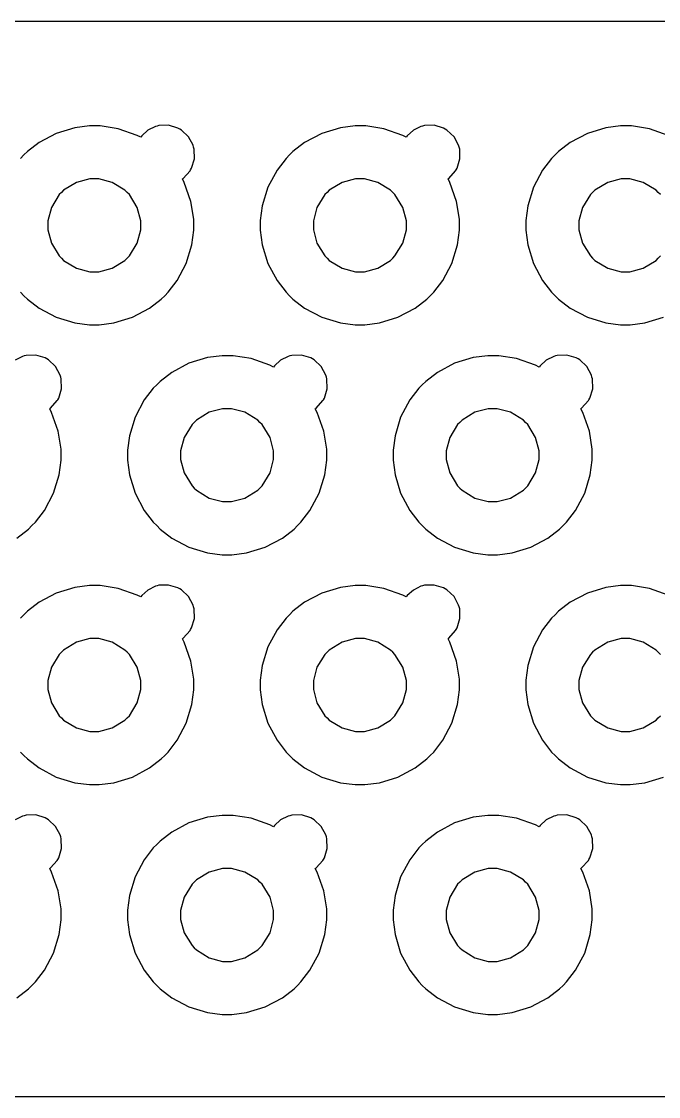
# Model space of a CAD drawing. Extents: x -27 to 273, y -31 to 50.
# Drawn here: x 74.5 to 122.5, y -31 to 50 of the extents above; entities that cross this region are included whole.
import ezdxf

# ---------------------------------------------------------------- set-up
doc = ezdxf.new("R2010")
doc.units = 0
doc.layers.get('0').update_dxf_attribs({"linetype": 'CONTINUOUS'})

msp = doc.modelspace()

# ---------------------------------------------------------------- linework, layer by layer
at = {"color": 0}
for p, q in [((197.999, 49.9992), (29.2489, 49.9992)), ((79.6325, 42.1404), (78.529, 41.9957)), ((80.0005, 42.1404), (79.6325, 42.1404)), ((80.4513, 42.1404), (80.0005, 42.1404)), ((81.806, 41.9213), (80.4513, 42.1404)), ((84.8653, 42.1569), (84.7217, 42.1185)), ((85.5969, 42.1763), (84.8653, 42.1569)), ((86.2983, 41.9682), (85.5969, 42.1763)), ((99.6322, 42.1404), (98.5298, 41.9957)), ((100, 42.1404), (99.6322, 42.1404)), ((100.451, 42.1404), (100, 42.1404)), ((101.805, 41.9213), (100.451, 42.1404)), ((104.865, 42.1569), (104.721, 42.1185)), ((105.596, 42.1763), (104.865, 42.1569)), ((106.299, 41.9682), (105.596, 42.1763)), ((119.632, 42.1404), (118.529, 41.9957)), ((119.999, 42.1404), (119.632, 42.1404)), ((120.45, 42.1404), (119.999, 42.1404)), ((121.805, 41.9213), (120.45, 42.1404)), ((77.1289, 41.5699), (75.8391, 40.8824)), ((78.529, 41.9957), (77.1289, 41.5699)), ((83.2238, 41.4196), (81.806, 41.9213)), ((83.4912, 41.2792), (83.2238, 41.4196)), ((83.5656, 41.3826), (83.4912, 41.2792)), ((84.0327, 41.8028), (83.5656, 41.3826)), ((84.5979, 42.0853), (84.0327, 41.8028)), ((84.7217, 42.1185), (84.5979, 42.0853)), ((86.4277, 41.8924), (86.2983, 41.9682)), ((86.5558, 41.8179), (86.4277, 41.8924)), ((87.0878, 41.3149), (86.5558, 41.8179)), ((87.4377, 40.6714), (87.0878, 41.3149)), ((97.1296, 41.5699), (95.8384, 40.8824)), ((98.5298, 41.9957), (97.1296, 41.5699)), ((103.225, 41.4196), (101.805, 41.9213)), ((103.492, 41.2792), (103.225, 41.4196)), ((103.566, 41.3826), (103.492, 41.2792)), ((104.032, 41.8028), (103.566, 41.3826)), ((104.597, 42.0853), (104.032, 41.8028)), ((104.721, 42.1185), (104.597, 42.0853)), ((106.429, 41.8924), (106.299, 41.9682)), ((106.557, 41.8179), (106.429, 41.8924)), ((107.089, 41.3149), (106.557, 41.8179)), ((107.437, 40.6714), (107.089, 41.3149)), ((117.129, 41.5699), (115.838, 40.8824)), ((118.529, 41.9957), (117.129, 41.5699)), ((123.224, 41.4196), (121.805, 41.9213)), ((75.8391, 40.8824), (74.9558, 40.2057)), ((87.4765, 40.5268), (87.4377, 40.6714)), ((87.515, 40.3835), (87.4765, 40.5268)), ((95.8384, 40.8824), (94.9551, 40.2057)), ((107.476, 40.5268), (107.437, 40.6714)), ((107.515, 40.3835), (107.476, 40.5268)), ((115.838, 40.8824), (114.956, 40.2057)), ((74.6965, 39.945), (74.4361, 39.6861)), ((74.9558, 40.2057), (74.6965, 39.945)), ((87.533, 39.6515), (87.515, 40.3835)), ((94.6961, 39.945), (94.4354, 39.6861)), ((94.9551, 40.2057), (94.6961, 39.945)), ((107.534, 39.6515), (107.515, 40.3835)), ((114.697, 39.945), (114.437, 39.6861)), ((114.956, 40.2057), (114.697, 39.945)), ((87.2518, 38.8193), (87.3263, 38.9488)), ((87.3263, 38.9488), (87.533, 39.6515)), ((94.4354, 39.6861), (93.7588, 38.8027)), ((107.251, 38.8193), (107.326, 38.9488)), ((107.326, 38.9488), (107.534, 39.6515)), ((114.437, 39.6861), (113.76, 38.8027)), ((79.6643, 38.1413), (78.6599, 37.8753)), ((80.0005, 38.1413), (79.6643, 38.1413)), ((80.3342, 38.1413), (80.0005, 38.1413)), ((81.3386, 37.8753), (80.3342, 38.1413)), ((86.6373, 38.1332), (86.6994, 38.1787)), ((86.7777, 37.8672), (86.6373, 38.1332)), ((86.6994, 38.1787), (87.212, 38.7519)), ((87.212, 38.7519), (87.2518, 38.8193)), ((93.7588, 38.8027), (93.0698, 37.5116)), ((99.664, 38.1413), (98.6592, 37.8753)), ((100, 38.1413), (99.664, 38.1413)), ((100.335, 38.1413), (100, 38.1413)), ((101.34, 37.8753), (100.335, 38.1413)), ((106.638, 38.1332), (106.699, 38.1787)), ((106.777, 37.8672), (106.638, 38.1332)), ((106.699, 38.1787), (107.211, 38.7519)), ((107.211, 38.7519), (107.251, 38.8193)), ((113.76, 38.8027), (113.071, 37.5116)), ((119.665, 38.1413), (118.66, 37.8753)), ((119.999, 38.1413), (119.665, 38.1413)), ((120.334, 38.1413), (119.999, 38.1413)), ((121.339, 37.8753), (120.334, 38.1413)), ((77.6898, 37.2801), (77.5257, 37.1161)), ((78.6599, 37.8753), (77.6898, 37.2801)), ((82.3101, 37.2801), (81.3386, 37.8753)), ((82.4742, 37.1161), (82.3101, 37.2801)), ((87.2793, 36.4476), (86.7777, 37.8672)), ((93.0698, 37.5116), (92.644, 36.1114)), ((97.6891, 37.2801), (97.5251, 37.1161)), ((98.6592, 37.8753), (97.6891, 37.2801)), ((102.311, 37.2801), (101.34, 37.8753)), ((102.475, 37.1161), (102.311, 37.2801)), ((107.279, 36.4476), (106.777, 37.8672)), ((113.071, 37.5116), (112.645, 36.1114)), ((117.688, 37.2801), (117.525, 37.1161)), ((118.66, 37.8753), (117.688, 37.2801)), ((122.311, 37.2801), (121.339, 37.8753)), ((122.475, 37.1161), (122.311, 37.2801)), ((77.3603, 36.9521), (76.7662, 35.9819)), ((77.5257, 37.1161), (77.3603, 36.9521)), ((82.6382, 36.9521), (82.4742, 37.1161)), ((83.2323, 35.9819), (82.6382, 36.9521)), ((97.361, 36.9521), (96.7659, 35.9819)), ((97.5251, 37.1161), (97.361, 36.9521)), ((102.639, 36.9521), (102.475, 37.1161)), ((103.233, 35.9819), (102.639, 36.9521)), ((117.361, 36.9521), (116.765, 35.9819)), ((117.525, 37.1161), (117.361, 36.9521)), ((122.639, 36.9521), (122.475, 37.1161)), ((76.7662, 35.9819), (76.5006, 34.9774)), ((83.4993, 34.9774), (83.2323, 35.9819)), ((87.4998, 35.0931), (87.2793, 36.4476)), ((92.644, 36.1114), (92.4994, 35.0091)), ((96.7659, 35.9819), (96.4999, 34.9774)), ((103.5, 34.9774), (103.233, 35.9819)), ((107.5, 35.0931), (107.279, 36.4476)), ((112.645, 36.1114), (112.5, 35.0091)), ((116.765, 35.9819), (116.499, 34.9774)), ((76.5006, 34.9774), (76.5006, 34.6411)), ((83.4993, 34.6411), (83.4993, 34.9774)), ((87.4998, 34.6411), (87.4998, 35.0931)), ((92.4994, 35.0091), (92.4994, 34.6411)), ((96.4999, 34.9774), (96.4999, 34.6411)), ((103.5, 34.6411), (103.5, 34.9774)), ((107.5, 34.6411), (107.5, 35.0931)), ((112.5, 35.0091), (112.5, 34.6411)), ((116.499, 34.9774), (116.499, 34.6411)), ((76.5006, 34.6411), (76.5006, 34.3063)), ((76.5006, 34.3063), (76.7662, 33.3017)), ((83.2323, 33.3017), (83.4993, 34.3063)), ((83.4993, 34.3063), (83.4993, 34.6411)), ((87.3538, 33.1722), (87.4998, 34.2746)), ((87.4998, 34.2746), (87.4998, 34.6411)), ((92.4994, 34.6411), (92.4994, 34.2746)), ((92.4994, 34.2746), (92.644, 33.1722)), ((96.4999, 34.6411), (96.4999, 34.3063)), ((96.4999, 34.3063), (96.7659, 33.3017)), ((103.233, 33.3017), (103.5, 34.3063)), ((103.5, 34.3063), (103.5, 34.6411)), ((107.353, 33.1722), (107.5, 34.2746)), ((107.5, 34.2746), (107.5, 34.6411)), ((112.5, 34.6411), (112.5, 34.2746)), ((112.5, 34.2746), (112.645, 33.1722)), ((116.499, 34.6411), (116.499, 34.3063)), ((116.499, 34.3063), (116.765, 33.3017)), ((76.7662, 33.3017), (77.3603, 32.3301)), ((82.6382, 32.3301), (83.2323, 33.3017)), ((96.7659, 33.3017), (97.361, 32.3301)), ((102.639, 32.3301), (103.233, 33.3017)), ((116.765, 33.3017), (117.361, 32.3301)), ((86.928, 31.772), (87.3538, 33.1722)), ((92.644, 33.1722), (93.0698, 31.772)), ((106.928, 31.772), (107.353, 33.1722)), ((112.645, 33.1722), (113.071, 31.772)), ((77.3603, 32.3301), (77.5257, 32.1662)), ((77.5257, 32.1662), (77.6898, 32.0022)), ((77.6898, 32.0022), (78.6599, 31.4083)), ((81.3386, 31.4083), (82.3101, 32.0022)), ((82.3101, 32.0022), (82.4742, 32.1662)), ((82.4742, 32.1662), (82.6382, 32.3301)), ((86.239, 30.4808), (86.928, 31.772)), ((93.0698, 31.772), (93.7588, 30.4808)), ((97.361, 32.3301), (97.5251, 32.1662)), ((97.5251, 32.1662), (97.6891, 32.0022)), ((97.6891, 32.0022), (98.6592, 31.4083)), ((101.34, 31.4083), (102.311, 32.0022)), ((102.311, 32.0022), (102.475, 32.1662)), ((102.475, 32.1662), (102.639, 32.3301)), ((106.238, 30.4808), (106.928, 31.772)), ((113.071, 31.772), (113.76, 30.4808)), ((117.361, 32.3301), (117.525, 32.1662)), ((117.525, 32.1662), (117.688, 32.0022)), ((117.688, 32.0022), (118.66, 31.4083)), ((121.339, 31.4083), (122.311, 32.0022)), ((122.311, 32.0022), (122.475, 32.1662)), ((122.475, 32.1662), (122.639, 32.3301)), ((78.6599, 31.4083), (79.6643, 31.1409)), ((79.6643, 31.1409), (80.0005, 31.1409)), ((80.0005, 31.1409), (80.3342, 31.1409)), ((80.3342, 31.1409), (81.3386, 31.4083)), ((98.6592, 31.4083), (99.664, 31.1409)), ((99.664, 31.1409), (100, 31.1409)), ((100, 31.1409), (100.335, 31.1409)), ((100.335, 31.1409), (101.34, 31.4083)), ((118.66, 31.4083), (119.665, 31.1409)), ((119.665, 31.1409), (119.999, 31.1409)), ((119.999, 31.1409), (120.334, 31.1409)), ((120.334, 31.1409), (121.339, 31.4083)), ((85.5624, 29.5975), (86.239, 30.4808)), ((93.7588, 30.4808), (94.4354, 29.5975)), ((105.562, 29.5975), (106.238, 30.4808)), ((113.76, 30.4808), (114.437, 29.5975)), ((74.4361, 29.5975), (74.6965, 29.3371)), ((74.6965, 29.3371), (74.9558, 29.078)), ((85.0427, 29.078), (85.3034, 29.3371)), ((85.3034, 29.3371), (85.5624, 29.5975)), ((94.4354, 29.5975), (94.6961, 29.3371)), ((94.6961, 29.3371), (94.9551, 29.078)), ((105.042, 29.078), (105.303, 29.3371)), ((105.303, 29.3371), (105.562, 29.5975)), ((114.437, 29.5975), (114.697, 29.3371)), ((114.697, 29.3371), (114.956, 29.078)), ((74.9558, 29.078), (75.8391, 28.4014)), ((75.8391, 28.4014), (77.1289, 27.7124)), ((82.8696, 27.7124), (84.1597, 28.4014)), ((84.1597, 28.4014), (85.0427, 29.078)), ((94.9551, 29.078), (95.8384, 28.4014)), ((95.8384, 28.4014), (97.1296, 27.7124)), ((102.869, 27.7124), (104.16, 28.4014)), ((104.16, 28.4014), (105.042, 29.078)), ((114.956, 29.078), (115.838, 28.4014)), ((115.838, 28.4014), (117.129, 27.7124)), ((77.1289, 27.7124), (78.529, 27.2866)), ((81.4698, 27.2866), (82.8696, 27.7124)), ((97.1296, 27.7124), (98.5298, 27.2866)), ((101.469, 27.2866), (102.869, 27.7124)), ((117.129, 27.7124), (118.529, 27.2866)), ((121.47, 27.2866), (122.87, 27.7124)), ((78.529, 27.2866), (79.6325, 27.1405)), ((79.6325, 27.1405), (80.0005, 27.1405)), ((80.0005, 27.1405), (80.3674, 27.1405)), ((80.3674, 27.1405), (81.4698, 27.2866)), ((98.5298, 27.2866), (99.6322, 27.1405)), ((99.6322, 27.1405), (100, 27.1405)), ((100, 27.1405), (100.367, 27.1405)), ((100.367, 27.1405), (101.469, 27.2866)), ((118.529, 27.2866), (119.632, 27.1405)), ((119.632, 27.1405), (119.999, 27.1405)), ((119.999, 27.1405), (120.366, 27.1405)), ((120.366, 27.1405), (121.47, 27.2866)), ((74.5973, 24.7647), (74.0322, 24.4822)), ((74.7215, 24.7978), (74.5973, 24.7647)), ((74.8647, 24.8364), (74.7215, 24.7978)), ((75.5964, 24.8557), (74.8647, 24.8364)), ((76.2991, 24.6476), (75.5964, 24.8557)), ((76.4286, 24.5718), (76.2991, 24.6476)), ((76.557, 24.4974), (76.4286, 24.5718)), ((77.0876, 23.9944), (76.557, 24.4974)), ((88.5292, 24.6751), (87.1291, 24.2493)), ((89.6317, 24.8199), (88.5292, 24.6751)), ((89.9996, 24.8199), (89.6317, 24.8199)), ((90.4505, 24.8199), (89.9996, 24.8199)), ((91.8048, 24.6007), (90.4505, 24.8199)), ((93.2243, 24.0991), (91.8048, 24.6007)), ((94.0333, 24.4822), (93.5662, 24.0619)), ((94.5967, 24.7647), (94.0333, 24.4822)), ((94.7208, 24.7978), (94.5967, 24.7647)), ((94.8641, 24.8364), (94.7208, 24.7978)), ((95.5957, 24.8557), (94.8641, 24.8364)), ((96.2988, 24.6476), (95.5957, 24.8557)), ((96.4283, 24.5718), (96.2988, 24.6476)), ((96.5563, 24.4974), (96.4283, 24.5718)), ((97.0883, 23.9944), (96.5563, 24.4974)), ((108.529, 24.6751), (107.129, 24.2493)), ((109.633, 24.8199), (108.529, 24.6751)), ((110.001, 24.8199), (109.633, 24.8199)), ((110.451, 24.8199), (110.001, 24.8199)), ((111.806, 24.6007), (110.451, 24.8199)), ((113.224, 24.0991), (111.806, 24.6007)), ((114.033, 24.4822), (113.566, 24.0619)), ((114.598, 24.7647), (114.033, 24.4822)), ((114.722, 24.7978), (114.598, 24.7647)), ((114.865, 24.8364), (114.722, 24.7978)), ((115.597, 24.8557), (114.865, 24.8364)), ((116.298, 24.6476), (115.597, 24.8557)), ((116.428, 24.5718), (116.298, 24.6476)), ((116.557, 24.4974), (116.428, 24.5718)), ((117.088, 23.9944), (116.557, 24.4974)), ((77.4375, 23.3509), (77.0876, 23.9944)), ((85.8379, 23.5617), (84.9559, 22.8851)), ((87.1291, 24.2493), (85.8379, 23.5617)), ((93.4918, 23.9586), (93.2243, 24.0991)), ((93.5662, 24.0619), (93.4918, 23.9586)), ((97.4383, 23.3509), (97.0883, 23.9944)), ((105.839, 23.5617), (104.956, 22.8851)), ((107.129, 24.2493), (105.839, 23.5617)), ((113.491, 23.9586), (113.224, 24.0991)), ((113.566, 24.0619), (113.491, 23.9586)), ((117.438, 23.3509), (117.088, 23.9944)), ((77.476, 23.2062), (77.4375, 23.3509)), ((77.5148, 23.0628), (77.476, 23.2062)), ((77.5339, 22.3311), (77.5148, 23.0628)), ((84.9559, 22.8851), (84.697, 22.6246)), ((97.4771, 23.2062), (97.4383, 23.3509)), ((97.5155, 23.0628), (97.4771, 23.2062)), ((97.5335, 22.3311), (97.5155, 23.0628)), ((104.956, 22.8851), (104.696, 22.6246)), ((117.476, 23.2062), (117.438, 23.3509)), ((117.515, 23.0628), (117.476, 23.2062)), ((117.533, 22.3311), (117.515, 23.0628)), ((77.3257, 21.6283), (77.5339, 22.3311)), ((84.4367, 22.3655), (83.76, 21.4822)), ((84.697, 22.6246), (84.4367, 22.3655)), ((97.3268, 21.6283), (97.5335, 22.3311)), ((104.436, 22.3655), (103.759, 21.4822)), ((104.696, 22.6246), (104.436, 22.3655)), ((117.326, 21.6283), (117.533, 22.3311)), ((76.6988, 20.858), (77.2114, 21.4313)), ((77.2114, 21.4313), (77.2513, 21.4988)), ((77.2513, 21.4988), (77.3257, 21.6283)), ((83.76, 21.4822), (83.0711, 20.191)), ((96.6996, 20.858), (97.2125, 21.4313)), ((97.2125, 21.4313), (97.2524, 21.4988)), ((97.2524, 21.4988), (97.3268, 21.6283)), ((103.759, 21.4822), (103.07, 20.191)), ((116.699, 20.858), (117.212, 21.4313)), ((117.212, 21.4313), (117.252, 21.4988)), ((117.252, 21.4988), (117.326, 21.6283)), ((76.6382, 20.8125), (76.6988, 20.858)), ((76.7775, 20.5466), (76.6382, 20.8125)), ((77.2791, 19.1272), (76.7775, 20.5466)), ((88.6601, 20.5548), (87.6886, 19.9595)), ((89.6648, 20.8208), (88.6601, 20.5548)), ((89.9996, 20.8208), (89.6648, 20.8208)), ((90.3344, 20.8208), (89.9996, 20.8208)), ((91.3391, 20.5548), (90.3344, 20.8208)), ((92.3107, 19.9595), (91.3391, 20.5548)), ((96.6378, 20.8125), (96.6996, 20.858)), ((96.7768, 20.5466), (96.6378, 20.8125)), ((97.2785, 19.1272), (96.7768, 20.5466)), ((108.66, 20.5548), (107.69, 19.9595)), ((109.664, 20.8208), (108.66, 20.5548)), ((110.001, 20.8208), (109.664, 20.8208)), ((110.334, 20.8208), (110.001, 20.8208)), ((111.338, 20.5548), (110.334, 20.8208)), ((112.31, 19.9595), (111.338, 20.5548)), ((116.637, 20.8125), (116.699, 20.858)), ((116.778, 20.5466), (116.637, 20.8125)), ((117.279, 19.1272), (116.778, 20.5466)), ((83.0711, 20.191), (82.6453, 18.7909)), ((87.3608, 19.6315), (86.7653, 18.6614)), ((87.5249, 19.7955), (87.3608, 19.6315)), ((87.6886, 19.9595), (87.5249, 19.7955)), ((92.4747, 19.7955), (92.3107, 19.9595)), ((92.6387, 19.6315), (92.4747, 19.7955)), ((93.2325, 18.6614), (92.6387, 19.6315)), ((103.07, 20.191), (102.645, 18.7909)), ((107.36, 19.6315), (106.766, 18.6614)), ((107.526, 19.7955), (107.36, 19.6315)), ((107.69, 19.9595), (107.526, 19.7955)), ((112.475, 19.7955), (112.31, 19.9595)), ((112.639, 19.6315), (112.475, 19.7955)), ((113.234, 18.6614), (112.639, 19.6315)), ((77.4996, 17.7726), (77.2791, 19.1272)), ((82.6453, 18.7909), (82.5003, 17.6885)), ((86.7653, 18.6614), (86.4994, 17.6568)), ((93.4999, 17.6568), (93.2325, 18.6614)), ((97.5004, 17.7726), (97.2785, 19.1272)), ((102.645, 18.7909), (102.5, 17.6885)), ((106.766, 18.6614), (106.5, 17.6568)), ((113.499, 17.6568), (113.234, 18.6614)), ((117.5, 17.7726), (117.279, 19.1272)), ((77.4996, 17.3206), (77.4996, 17.7726)), ((77.4996, 16.954), (77.4996, 17.3206)), ((82.5003, 17.6885), (82.5003, 17.3206)), ((82.5003, 17.3206), (82.5003, 16.954)), ((86.4994, 17.6568), (86.4994, 17.3206)), ((86.4994, 17.3206), (86.4994, 16.9857)), ((93.4999, 17.3206), (93.4999, 17.6568)), ((93.4999, 16.9857), (93.4999, 17.3206)), ((97.5004, 17.3206), (97.5004, 17.7726)), ((97.5004, 16.954), (97.5004, 17.3206)), ((102.5, 17.6885), (102.5, 17.3206)), ((102.5, 17.3206), (102.5, 16.954)), ((106.5, 17.6568), (106.5, 17.3206)), ((106.5, 17.3206), (106.5, 16.9857)), ((113.499, 17.3206), (113.499, 17.6568)), ((113.499, 16.9857), (113.499, 17.3206)), ((117.5, 17.3206), (117.5, 17.7726)), ((117.5, 16.954), (117.5, 17.3206)), ((77.3536, 15.8516), (77.4996, 16.954)), ((82.5003, 16.954), (82.6453, 15.8516)), ((86.4994, 16.9857), (86.7653, 15.9811)), ((93.2325, 15.9811), (93.4999, 16.9857)), ((97.3543, 15.8516), (97.5004, 16.954)), ((102.5, 16.954), (102.645, 15.8516)), ((106.5, 16.9857), (106.766, 15.9811)), ((113.234, 15.9811), (113.499, 16.9857)), ((117.354, 15.8516), (117.5, 16.954)), ((76.9278, 14.4515), (77.3536, 15.8516)), ((82.6453, 15.8516), (83.0711, 14.4515)), ((86.7653, 15.9811), (87.3608, 15.0096)), ((92.6387, 15.0096), (93.2325, 15.9811)), ((96.9285, 14.4515), (97.3543, 15.8516)), ((102.645, 15.8516), (103.07, 14.4515)), ((106.766, 15.9811), (107.36, 15.0096)), ((112.639, 15.0096), (113.234, 15.9811)), ((116.928, 14.4515), (117.354, 15.8516)), ((87.3608, 15.0096), (87.5249, 14.8456)), ((87.5249, 14.8456), (87.6886, 14.6816)), ((87.6886, 14.6816), (88.6601, 14.0877)), ((91.3391, 14.0877), (92.3107, 14.6816)), ((92.3107, 14.6816), (92.4747, 14.8456)), ((92.4747, 14.8456), (92.6387, 15.0096)), ((107.36, 15.0096), (107.526, 14.8456)), ((107.526, 14.8456), (107.69, 14.6816)), ((107.69, 14.6816), (108.66, 14.0877)), ((111.338, 14.0877), (112.31, 14.6816)), ((112.31, 14.6816), (112.475, 14.8456)), ((112.475, 14.8456), (112.639, 15.0096)), ((76.2385, 13.1603), (76.9278, 14.4515)), ((83.0711, 14.4515), (83.76, 13.1603)), ((88.6601, 14.0877), (89.6648, 13.8204)), ((89.6648, 13.8204), (89.9996, 13.8204)), ((89.9996, 13.8204), (90.3344, 13.8204)), ((90.3344, 13.8204), (91.3391, 14.0877)), ((96.2395, 13.1603), (96.9285, 14.4515)), ((103.07, 14.4515), (103.759, 13.1603)), ((108.66, 14.0877), (109.664, 13.8204)), ((109.664, 13.8204), (110.001, 13.8204)), ((110.001, 13.8204), (110.334, 13.8204)), ((110.334, 13.8204), (111.338, 14.0877)), ((116.239, 13.1603), (116.928, 14.4515)), ((75.5618, 12.2769), (76.2385, 13.1603)), ((83.76, 13.1603), (84.4367, 12.2769)), ((95.5629, 12.2769), (96.2395, 13.1603)), ((103.759, 13.1603), (104.436, 12.2769)), ((115.562, 12.2769), (116.239, 13.1603)), ((75.3029, 12.0165), (75.5618, 12.2769)), ((84.4367, 12.2769), (84.697, 12.0165)), ((95.3036, 12.0165), (95.5629, 12.2769)), ((104.436, 12.2769), (104.696, 12.0165)), ((115.303, 12.0165), (115.562, 12.2769)), ((74.1606, 11.0808), (75.0425, 11.7574)), ((75.0425, 11.7574), (75.3029, 12.0165)), ((84.697, 12.0165), (84.9559, 11.7574)), ((84.9559, 11.7574), (85.8379, 11.0808)), ((94.1599, 11.0808), (95.0433, 11.7574)), ((95.0433, 11.7574), (95.3036, 12.0165)), ((104.696, 12.0165), (104.956, 11.7574)), ((104.956, 11.7574), (105.839, 11.0808)), ((114.16, 11.0808), (115.043, 11.7574)), ((115.043, 11.7574), (115.303, 12.0165)), ((85.8379, 11.0808), (87.1291, 10.3918)), ((92.8702, 10.3918), (94.1599, 11.0808)), ((105.839, 11.0808), (107.129, 10.3918)), ((112.869, 10.3918), (114.16, 11.0808)), ((87.1291, 10.3918), (88.5292, 9.96597)), ((88.5292, 9.96597), (89.6317, 9.81989)), ((89.6317, 9.81989), (89.9996, 9.81989)), ((89.9996, 9.81989), (90.3661, 9.81989)), ((90.3661, 9.81989), (91.47, 9.96597)), ((91.47, 9.96597), (92.8702, 10.3918)), ((107.129, 10.3918), (108.529, 9.96597)), ((108.529, 9.96597), (109.633, 9.81989)), ((109.633, 9.81989), (110.001, 9.81989)), ((110.001, 9.81989), (110.367, 9.81989)), ((110.367, 9.81989), (111.47, 9.96597)), ((111.47, 9.96597), (112.869, 10.3918)), ((78.529, 7.35598), (77.1289, 6.93014)), ((79.6325, 7.50066), (78.529, 7.35598)), ((80.0005, 7.50066), (79.6325, 7.50066)), ((80.4513, 7.50066), (80.0005, 7.50066)), ((81.806, 7.28017), (80.4513, 7.50066)), ((84.5979, 7.44418), (84.0327, 7.16167)), ((84.7217, 7.47723), (84.5979, 7.44418)), ((84.8653, 7.51583), (84.7217, 7.47723)), ((85.5969, 7.53512), (84.8653, 7.51583)), ((86.2983, 7.32702), (85.5969, 7.53512)), ((86.4277, 7.25124), (86.2983, 7.32702)), ((98.5298, 7.35598), (97.1296, 6.93014)), ((99.6322, 7.50066), (98.5298, 7.35598)), ((100, 7.50066), (99.6322, 7.50066)), ((100.451, 7.50066), (100, 7.50066)), ((101.805, 7.28017), (100.451, 7.50066)), ((104.597, 7.44418), (104.032, 7.16167)), ((104.721, 7.47723), (104.597, 7.44418)), ((104.865, 7.51583), (104.721, 7.47723)), ((105.596, 7.53512), (104.865, 7.51583)), ((106.299, 7.32702), (105.596, 7.53512)), ((106.429, 7.25124), (106.299, 7.32702)), ((118.529, 7.35598), (117.129, 6.93014)), ((119.632, 7.50066), (118.529, 7.35598)), ((119.999, 7.50066), (119.632, 7.50066)), ((120.45, 7.50066), (119.999, 7.50066)), ((121.805, 7.28017), (120.45, 7.50066)), ((77.1289, 6.93014), (75.8391, 6.24113)), ((83.2238, 6.77855), (81.806, 7.28017)), ((83.4912, 6.63801), (83.2238, 6.77855)), ((83.5656, 6.74137), (83.4912, 6.63801)), ((84.0327, 7.16167), (83.5656, 6.74137)), ((86.5558, 7.17684), (86.4277, 7.25124)), ((87.0878, 6.67385), (86.5558, 7.17684)), ((87.4377, 6.03031), (87.0878, 6.67385)), ((97.1296, 6.93014), (95.8384, 6.24113)), ((103.225, 6.77855), (101.805, 7.28017)), ((103.492, 6.63801), (103.225, 6.77855)), ((103.566, 6.74137), (103.492, 6.63801)), ((104.032, 7.16167), (103.566, 6.74137)), ((106.557, 7.17684), (106.429, 7.25124)), ((107.089, 6.67385), (106.557, 7.17684)), ((107.437, 6.03031), (107.089, 6.67385)), ((117.129, 6.93014), (115.838, 6.24113)), ((123.224, 6.77855), (121.805, 7.28017)), ((75.8391, 6.24113), (74.9558, 5.56451)), ((87.4765, 5.8856), (87.4377, 6.03031)), ((87.515, 5.74227), (87.4765, 5.8856)), ((87.533, 5.01054), (87.515, 5.74227)), ((95.8384, 6.24113), (94.9551, 5.56451)), ((107.476, 5.8856), (107.437, 6.03031)), ((107.515, 5.74227), (107.476, 5.8856)), ((107.534, 5.01054), (107.515, 5.74227)), ((115.838, 6.24113), (114.956, 5.56451)), ((74.6965, 5.30408), (74.4361, 5.045)), ((74.9558, 5.56451), (74.6965, 5.30408)), ((87.3263, 4.30773), (87.533, 5.01054)), ((94.4354, 5.045), (93.7588, 4.16168)), ((94.6961, 5.30408), (94.4354, 5.045)), ((94.9551, 5.56451), (94.6961, 5.30408)), ((107.326, 4.30773), (107.534, 5.01054)), ((114.437, 5.045), (113.76, 4.16168)), ((114.697, 5.30408), (114.437, 5.045)), ((114.956, 5.56451), (114.697, 5.30408)), ((86.6994, 3.53741), (87.212, 4.11067)), ((87.212, 4.11067), (87.2518, 4.17823)), ((87.2518, 4.17823), (87.3263, 4.30773)), ((93.7588, 4.16168), (93.0698, 2.87045)), ((106.699, 3.53741), (107.211, 4.11067)), ((107.211, 4.11067), (107.251, 4.17823)), ((107.251, 4.17823), (107.326, 4.30773)), ((113.76, 4.16168), (113.071, 2.87045)), ((79.6643, 3.50022), (78.6599, 3.23426)), ((80.0005, 3.50022), (79.6643, 3.50022)), ((80.3342, 3.50022), (80.0005, 3.50022)), ((81.3386, 3.23426), (80.3342, 3.50022)), ((86.6373, 3.49195), (86.6994, 3.53741)), ((86.7777, 3.22599), (86.6373, 3.49195)), ((99.664, 3.50022), (98.6592, 3.23426)), ((100, 3.50022), (99.664, 3.50022)), ((100.335, 3.50022), (100, 3.50022)), ((101.34, 3.23426), (100.335, 3.50022)), ((106.638, 3.49195), (106.699, 3.53741)), ((106.777, 3.22599), (106.638, 3.49195)), ((119.665, 3.50022), (118.66, 3.23426)), ((119.999, 3.50022), (119.665, 3.50022)), ((120.334, 3.50022), (119.999, 3.50022)), ((121.339, 3.23426), (120.334, 3.50022)), ((77.5257, 2.47496), (77.3603, 2.31097)), ((77.6898, 2.63894), (77.5257, 2.47496)), ((78.6599, 3.23426), (77.6898, 2.63894)), ((82.3101, 2.63894), (81.3386, 3.23426)), ((82.4742, 2.47496), (82.3101, 2.63894)), ((82.6382, 2.31097), (82.4742, 2.47496)), ((87.2793, 1.80661), (86.7777, 3.22599)), ((93.0698, 2.87045), (92.644, 1.47037)), ((97.5251, 2.47496), (97.361, 2.31097)), ((97.6891, 2.63894), (97.5251, 2.47496)), ((98.6592, 3.23426), (97.6891, 2.63894)), ((102.311, 2.63894), (101.34, 3.23426)), ((102.475, 2.47496), (102.311, 2.63894)), ((102.639, 2.31097), (102.475, 2.47496)), ((107.279, 1.80661), (106.777, 3.22599)), ((113.071, 2.87045), (112.645, 1.47037)), ((117.525, 2.47496), (117.361, 2.31097)), ((117.688, 2.63894), (117.525, 2.47496)), ((118.66, 3.23426), (117.688, 2.63894)), ((122.311, 2.63894), (121.339, 3.23426)), ((122.475, 2.47496), (122.311, 2.63894)), ((122.639, 2.31097), (122.475, 2.47496)), ((77.3603, 2.31097), (76.7662, 1.34083)), ((83.2323, 1.34083), (82.6382, 2.31097)), ((87.4998, 0.452), (87.2793, 1.80661)), ((97.361, 2.31097), (96.7659, 1.34083)), ((103.233, 1.34083), (102.639, 2.31097)), ((107.5, 0.452), (107.279, 1.80661)), ((117.361, 2.31097), (116.765, 1.34083)), ((76.7662, 1.34083), (76.5006, 0.33624)), ((83.4993, 0.33624), (83.2323, 1.34083)), ((92.644, 1.47037), (92.4994, 0.36794)), ((96.7659, 1.34083), (96.4999, 0.33624)), ((103.5, 0.33624), (103.233, 1.34083)), ((112.645, 1.47037), (112.5, 0.36794)), ((116.765, 1.34083), (116.499, 0.33624)), ((76.5006, 0.33624), (76.5006, 0)), ((76.5006, 0), (76.5006, -0.33486)), ((83.4993, 0), (83.4993, 0.33624)), ((83.4993, -0.33486), (83.4993, 0)), ((87.4998, 0), (87.4998, 0.452)), ((87.4998, -0.36656), (87.4998, 0)), ((92.4994, 0.36794), (92.4994, 0)), ((92.4994, 0), (92.4994, -0.36656)), ((96.4999, 0.33624), (96.4999, 0)), ((96.4999, 0), (96.4999, -0.33486)), ((103.5, 0), (103.5, 0.33624)), ((103.5, -0.33486), (103.5, 0)), ((107.5, 0), (107.5, 0.452)), ((107.5, -0.36656), (107.5, 0)), ((112.5, 0.36794), (112.5, 0)), ((112.5, 0), (112.5, -0.36656)), ((116.499, 0.33624), (116.499, 0)), ((116.499, 0), (116.499, -0.33486)), ((76.5006, -0.33486), (76.7662, -1.33945)), ((83.2323, -1.33945), (83.4993, -0.33486)), ((87.3538, -1.46899), (87.4998, -0.36656)), ((92.4994, -0.36656), (92.644, -1.46899)), ((96.4999, -0.33486), (96.7659, -1.33945)), ((103.233, -1.33945), (103.5, -0.33486)), ((107.353, -1.46899), (107.5, -0.36656)), ((112.5, -0.36656), (112.645, -1.46899)), ((116.499, -0.33486), (116.765, -1.33945)), ((76.7662, -1.33945), (77.3603, -2.31097)), ((82.6382, -2.31097), (83.2323, -1.33945)), ((86.928, -2.86907), (87.3538, -1.46899)), ((92.644, -1.46899), (93.0698, -2.86907)), ((96.7659, -1.33945), (97.361, -2.31097)), ((102.639, -2.31097), (103.233, -1.33945)), ((106.928, -2.86907), (107.353, -1.46899)), ((112.645, -1.46899), (113.071, -2.86907)), ((116.765, -1.33945), (117.361, -2.31097)), ((77.3603, -2.31097), (77.5257, -2.47496)), ((82.4742, -2.47496), (82.6382, -2.31097)), ((97.361, -2.31097), (97.5251, -2.47496)), ((102.475, -2.47496), (102.639, -2.31097)), ((117.361, -2.31097), (117.525, -2.47496)), ((122.475, -2.47496), (122.639, -2.31097)), ((77.5257, -2.47496), (77.6898, -2.63894)), ((77.6898, -2.63894), (78.6599, -3.23288)), ((78.6599, -3.23288), (79.6643, -3.50022)), ((80.3342, -3.50022), (81.3386, -3.23288)), ((81.3386, -3.23288), (82.3101, -2.63894)), ((82.3101, -2.63894), (82.4742, -2.47496)), ((86.239, -4.16031), (86.928, -2.86907)), ((93.0698, -2.86907), (93.7588, -4.16031)), ((97.5251, -2.47496), (97.6891, -2.63894)), ((97.6891, -2.63894), (98.6592, -3.23288)), ((98.6592, -3.23288), (99.664, -3.50022)), ((100.335, -3.50022), (101.34, -3.23288)), ((101.34, -3.23288), (102.311, -2.63894)), ((102.311, -2.63894), (102.475, -2.47496)), ((106.238, -4.16031), (106.928, -2.86907)), ((113.071, -2.86907), (113.76, -4.16031)), ((117.525, -2.47496), (117.688, -2.63894)), ((117.688, -2.63894), (118.66, -3.23288)), ((118.66, -3.23288), (119.665, -3.50022)), ((120.334, -3.50022), (121.339, -3.23288)), ((121.339, -3.23288), (122.311, -2.63894)), ((122.311, -2.63894), (122.475, -2.47496)), ((79.6643, -3.50022), (80.0005, -3.50022)), ((80.0005, -3.50022), (80.3342, -3.50022)), ((99.664, -3.50022), (100, -3.50022)), ((100, -3.50022), (100.335, -3.50022)), ((119.665, -3.50022), (119.999, -3.50022)), ((119.999, -3.50022), (120.334, -3.50022)), ((85.5624, -5.04363), (86.239, -4.16031)), ((93.7588, -4.16031), (94.4354, -5.04363)), ((105.562, -5.04363), (106.238, -4.16031)), ((113.76, -4.16031), (114.437, -5.04363)), ((74.4361, -5.04363), (74.6965, -5.30408)), ((74.6965, -5.30408), (74.9558, -5.56313)), ((74.9558, -5.56313), (75.8391, -6.23976)), ((84.1597, -6.23976), (85.0427, -5.56313)), ((85.0427, -5.56313), (85.3034, -5.30408)), ((85.3034, -5.30408), (85.5624, -5.04363)), ((94.4354, -5.04363), (94.6961, -5.30408)), ((94.6961, -5.30408), (94.9551, -5.56313)), ((94.9551, -5.56313), (95.8384, -6.23976)), ((104.16, -6.23976), (105.042, -5.56313)), ((105.042, -5.56313), (105.303, -5.30408)), ((105.303, -5.30408), (105.562, -5.04363)), ((114.437, -5.04363), (114.697, -5.30408)), ((114.697, -5.30408), (114.956, -5.56313)), ((114.956, -5.56313), (115.838, -6.23976)), ((75.8391, -6.23976), (77.1289, -6.92877)), ((82.8696, -6.92877), (84.1597, -6.23976)), ((95.8384, -6.23976), (97.1296, -6.92877)), ((102.869, -6.92877), (104.16, -6.23976)), ((115.838, -6.23976), (117.129, -6.92877)), ((77.1289, -6.92877), (78.529, -7.35461)), ((81.4698, -7.35461), (82.8696, -6.92877)), ((97.1296, -6.92877), (98.5298, -7.35461)), ((101.469, -7.35461), (102.869, -6.92877)), ((117.129, -6.92877), (118.529, -7.35461)), ((121.47, -7.35461), (122.87, -6.92877)), ((78.529, -7.35461), (79.6325, -7.50066)), ((79.6325, -7.50066), (80.0005, -7.50066)), ((80.0005, -7.50066), (80.3674, -7.50066)), ((80.3674, -7.50066), (81.4698, -7.35461)), ((98.5298, -7.35461), (99.6322, -7.50066)), ((99.6322, -7.50066), (100, -7.50066)), ((100, -7.50066), (100.367, -7.50066)), ((100.367, -7.50066), (101.469, -7.35461)), ((118.529, -7.35461), (119.632, -7.50066)), ((119.632, -7.50066), (119.999, -7.50066)), ((119.999, -7.50066), (120.366, -7.50066)), ((120.366, -7.50066), (121.47, -7.35461)), ((74.5973, -9.8764), (74.0322, -10.1589)), ((74.7215, -9.84331), (74.5973, -9.8764)), ((74.8647, -9.80475), (74.7215, -9.84331)), ((75.5964, -9.78546), (74.8647, -9.80475)), ((76.2991, -9.99352), (75.5964, -9.78546)), ((76.4286, -10.0693), (76.2991, -9.99352)), ((76.557, -10.1437), (76.4286, -10.0693)), ((77.0876, -10.6467), (76.557, -10.1437)), ((87.1291, -10.3904), (85.8379, -11.0794)), ((88.5292, -9.9646), (87.1291, -10.3904)), ((89.6317, -9.81989), (88.5292, -9.9646)), ((89.9996, -9.81989), (89.6317, -9.81989)), ((90.4505, -9.81989), (89.9996, -9.81989)), ((91.8048, -10.0404), (90.4505, -9.81989)), ((93.2243, -10.542), (91.8048, -10.0404)), ((94.0333, -10.1589), (93.5662, -10.5792)), ((94.5967, -9.8764), (94.0333, -10.1589)), ((94.7208, -9.84331), (94.5967, -9.8764)), ((94.8641, -9.80475), (94.7208, -9.84331)), ((95.5957, -9.78546), (94.8641, -9.80475)), ((96.2988, -9.99352), (95.5957, -9.78546)), ((96.4283, -10.0693), (96.2988, -9.99352)), ((96.5563, -10.1437), (96.4283, -10.0693)), ((97.0883, -10.6467), (96.5563, -10.1437)), ((107.129, -10.3904), (105.839, -11.0794)), ((108.529, -9.9646), (107.129, -10.3904)), ((109.633, -9.81989), (108.529, -9.9646)), ((110.001, -9.81989), (109.633, -9.81989)), ((110.451, -9.81989), (110.001, -9.81989)), ((111.806, -10.0404), (110.451, -9.81989)), ((113.224, -10.542), (111.806, -10.0404)), ((114.033, -10.1589), (113.566, -10.5792)), ((114.598, -9.8764), (114.033, -10.1589)), ((114.722, -9.84331), (114.598, -9.8764)), ((114.865, -9.80475), (114.722, -9.84331)), ((115.597, -9.78546), (114.865, -9.80475)), ((116.298, -9.99352), (115.597, -9.78546)), ((116.428, -10.0693), (116.298, -9.99352)), ((116.557, -10.1437), (116.428, -10.0693)), ((117.088, -10.6467), (116.557, -10.1437)), ((77.4375, -11.2903), (77.0876, -10.6467)), ((77.476, -11.435), (77.4375, -11.2903)), ((85.8379, -11.0794), (84.9559, -11.756)), ((93.4918, -10.6826), (93.2243, -10.542)), ((93.5662, -10.5792), (93.4918, -10.6826)), ((97.4383, -11.2903), (97.0883, -10.6467)), ((97.4771, -11.435), (97.4383, -11.2903)), ((105.839, -11.0794), (104.956, -11.756)), ((113.491, -10.6826), (113.224, -10.542)), ((113.566, -10.5792), (113.491, -10.6826)), ((117.438, -11.2903), (117.088, -10.6467)), ((117.476, -11.435), (117.438, -11.2903)), ((77.5148, -11.5783), (77.476, -11.435)), ((77.5339, -12.31), (77.5148, -11.5783)), ((84.697, -12.0165), (84.4367, -12.2756)), ((84.9559, -11.756), (84.697, -12.0165)), ((97.5155, -11.5783), (97.4771, -11.435)), ((97.5335, -12.31), (97.5155, -11.5783)), ((104.696, -12.0165), (104.436, -12.2756)), ((104.956, -11.756), (104.696, -12.0165)), ((117.515, -11.5783), (117.476, -11.435)), ((117.533, -12.31), (117.515, -11.5783)), ((77.3257, -13.0128), (77.5339, -12.31)), ((84.4367, -12.2756), (83.76, -13.1589)), ((97.3268, -13.0128), (97.5335, -12.31)), ((104.436, -12.2756), (103.759, -13.1589)), ((117.326, -13.0128), (117.533, -12.31)), ((76.6988, -13.7831), (77.2114, -13.2099)), ((77.2114, -13.2099), (77.2513, -13.1423)), ((77.2513, -13.1423), (77.3257, -13.0128)), ((83.76, -13.1589), (83.0711, -14.4501)), ((96.6996, -13.7831), (97.2125, -13.2099)), ((97.2125, -13.2099), (97.2524, -13.1423)), ((97.2524, -13.1423), (97.3268, -13.0128)), ((103.759, -13.1589), (103.07, -14.4501)), ((116.699, -13.7831), (117.212, -13.2099)), ((117.212, -13.2099), (117.252, -13.1423)), ((117.252, -13.1423), (117.326, -13.0128)), ((76.6382, -13.8286), (76.6988, -13.7831)), ((76.7775, -14.0946), (76.6382, -13.8286)), ((77.2791, -15.514), (76.7775, -14.0946)), ((83.0711, -14.4501), (82.6453, -15.8502)), ((88.6601, -14.0863), (87.6886, -14.6816)), ((89.6648, -13.8204), (88.6601, -14.0863)), ((89.9996, -13.8204), (89.6648, -13.8204)), ((90.3344, -13.8204), (89.9996, -13.8204)), ((91.3391, -14.0863), (90.3344, -13.8204)), ((92.3107, -14.6816), (91.3391, -14.0863)), ((96.6378, -13.8286), (96.6996, -13.7831)), ((96.7768, -14.0946), (96.6378, -13.8286)), ((97.2785, -15.514), (96.7768, -14.0946)), ((103.07, -14.4501), (102.645, -15.8502)), ((108.66, -14.0863), (107.69, -14.6816)), ((109.664, -13.8204), (108.66, -14.0863)), ((110.001, -13.8204), (109.664, -13.8204)), ((110.334, -13.8204), (110.001, -13.8204)), ((111.338, -14.0863), (110.334, -13.8204)), ((112.31, -14.6816), (111.338, -14.0863)), ((116.637, -13.8286), (116.699, -13.7831)), ((116.778, -14.0946), (116.637, -13.8286)), ((117.279, -15.514), (116.778, -14.0946)), ((87.3608, -15.0096), (86.7653, -15.9797)), ((87.5249, -14.8456), (87.3608, -15.0096)), ((87.6886, -14.6816), (87.5249, -14.8456)), ((92.4747, -14.8456), (92.3107, -14.6816)), ((92.6387, -15.0096), (92.4747, -14.8456)), ((93.2325, -15.9797), (92.6387, -15.0096)), ((107.36, -15.0096), (106.766, -15.9797)), ((107.526, -14.8456), (107.36, -15.0096)), ((107.69, -14.6816), (107.526, -14.8456)), ((112.475, -14.8456), (112.31, -14.6816)), ((112.639, -15.0096), (112.475, -14.8456)), ((113.234, -15.9797), (112.639, -15.0096)), ((77.4996, -16.8686), (77.2791, -15.514)), ((82.6453, -15.8502), (82.5003, -16.9526)), ((86.7653, -15.9797), (86.4994, -16.9843)), ((93.4999, -16.9843), (93.2325, -15.9797)), ((97.5004, -16.8686), (97.2785, -15.514)), ((102.645, -15.8502), (102.5, -16.9526)), ((106.766, -15.9797), (106.5, -16.9843)), ((113.499, -16.9843), (113.234, -15.9797)), ((117.5, -16.8686), (117.279, -15.514)), ((77.4996, -17.3206), (77.4996, -16.8686)), ((82.5003, -16.9526), (82.5003, -17.3206)), ((86.4994, -16.9843), (86.4994, -17.3206)), ((93.4999, -17.3206), (93.4999, -16.9843)), ((97.5004, -17.3206), (97.5004, -16.8686)), ((102.5, -16.9526), (102.5, -17.3206)), ((106.5, -16.9843), (106.5, -17.3206)), ((113.499, -17.3206), (113.499, -16.9843)), ((117.5, -17.3206), (117.5, -16.8686)), ((77.3536, -18.7895), (77.4996, -17.6871)), ((77.4996, -17.6871), (77.4996, -17.3206)), ((82.5003, -17.3206), (82.5003, -17.6871)), ((82.5003, -17.6871), (82.6453, -18.7895)), ((86.4994, -17.3206), (86.4994, -17.6554)), ((86.4994, -17.6554), (86.7653, -18.66)), ((93.2325, -18.66), (93.4999, -17.6554)), ((93.4999, -17.6554), (93.4999, -17.3206)), ((97.3543, -18.7895), (97.5004, -17.6871)), ((97.5004, -17.6871), (97.5004, -17.3206)), ((102.5, -17.3206), (102.5, -17.6871)), ((102.5, -17.6871), (102.645, -18.7895)), ((106.5, -17.3206), (106.5, -17.6554)), ((106.5, -17.6554), (106.766, -18.66)), ((113.234, -18.66), (113.499, -17.6554)), ((113.499, -17.6554), (113.499, -17.3206)), ((117.354, -18.7895), (117.5, -17.6871)), ((117.5, -17.6871), (117.5, -17.3206)), ((76.9278, -20.1896), (77.3536, -18.7895)), ((82.6453, -18.7895), (83.0711, -20.1896)), ((86.7653, -18.66), (87.3608, -19.6315)), ((92.6387, -19.6315), (93.2325, -18.66)), ((96.9285, -20.1896), (97.3543, -18.7895)), ((102.645, -18.7895), (103.07, -20.1896)), ((106.766, -18.66), (107.36, -19.6315)), ((112.639, -19.6315), (113.234, -18.66)), ((116.928, -20.1896), (117.354, -18.7895)), ((76.2385, -21.4809), (76.9278, -20.1896)), ((83.0711, -20.1896), (83.76, -21.4809)), ((87.3608, -19.6315), (87.5249, -19.7955)), ((87.5249, -19.7955), (87.6886, -19.9595)), ((87.6886, -19.9595), (88.6601, -20.5534)), ((91.3391, -20.5534), (92.3107, -19.9595)), ((92.3107, -19.9595), (92.4747, -19.7955)), ((92.4747, -19.7955), (92.6387, -19.6315)), ((96.2395, -21.4809), (96.9285, -20.1896)), ((103.07, -20.1896), (103.759, -21.4809)), ((107.36, -19.6315), (107.526, -19.7955)), ((107.526, -19.7955), (107.69, -19.9595)), ((107.69, -19.9595), (108.66, -20.5534)), ((111.338, -20.5534), (112.31, -19.9595)), ((112.31, -19.9595), (112.475, -19.7955)), ((112.475, -19.7955), (112.639, -19.6315)), ((116.239, -21.4809), (116.928, -20.1896)), ((88.6601, -20.5534), (89.6648, -20.8208)), ((89.6648, -20.8208), (89.9996, -20.8208)), ((89.9996, -20.8208), (90.3344, -20.8208)), ((90.3344, -20.8208), (91.3391, -20.5534)), ((108.66, -20.5534), (109.664, -20.8208)), ((109.664, -20.8208), (110.001, -20.8208)), ((110.001, -20.8208), (110.334, -20.8208)), ((110.334, -20.8208), (111.338, -20.5534)), ((75.5618, -22.3642), (76.2385, -21.4809)), ((83.76, -21.4809), (84.4367, -22.3642)), ((95.5629, -22.3642), (96.2395, -21.4809)), ((103.759, -21.4809), (104.436, -22.3642)), ((115.562, -22.3642), (116.239, -21.4809)), ((75.0425, -22.8837), (75.3029, -22.6246)), ((75.3029, -22.6246), (75.5618, -22.3642)), ((84.4367, -22.3642), (84.697, -22.6246)), ((84.697, -22.6246), (84.9559, -22.8837)), ((95.0433, -22.8837), (95.3036, -22.6246)), ((95.3036, -22.6246), (95.5629, -22.3642)), ((104.436, -22.3642), (104.696, -22.6246)), ((104.696, -22.6246), (104.956, -22.8837)), ((115.043, -22.8837), (115.303, -22.6246)), ((115.303, -22.6246), (115.562, -22.3642)), ((74.1606, -23.5603), (75.0425, -22.8837)), ((84.9559, -22.8837), (85.8379, -23.5603)), ((94.1599, -23.5603), (95.0433, -22.8837)), ((104.956, -22.8837), (105.839, -23.5603)), ((114.16, -23.5603), (115.043, -22.8837)), ((85.8379, -23.5603), (87.1291, -24.2493)), ((87.1291, -24.2493), (88.5292, -24.6751)), ((91.47, -24.6751), (92.8702, -24.2493)), ((92.8702, -24.2493), (94.1599, -23.5603)), ((105.839, -23.5603), (107.129, -24.2493)), ((107.129, -24.2493), (108.529, -24.6751)), ((111.47, -24.6751), (112.869, -24.2493)), ((112.869, -24.2493), (114.16, -23.5603)), ((88.5292, -24.6751), (89.6317, -24.8212)), ((89.6317, -24.8212), (89.9996, -24.8212)), ((89.9996, -24.8212), (90.3661, -24.8212)), ((90.3661, -24.8212), (91.47, -24.6751)), ((108.529, -24.6751), (109.633, -24.8212)), ((109.633, -24.8212), (110.001, -24.8212)), ((110.001, -24.8212), (110.367, -24.8212)), ((110.367, -24.8212), (111.47, -24.6751)), ((48, -31.0003), (216.75, -31.0003))]:
    msp.add_line(p, q, dxfattribs=at)

doc.saveas('drawing.dxf')
